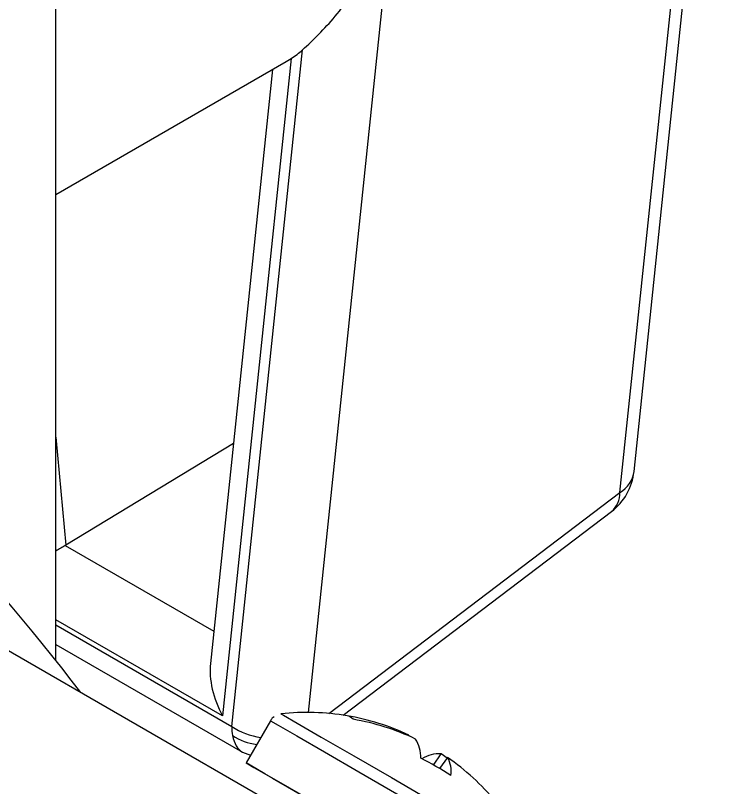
# Model space of a CAD drawing. Extents: x 7 to 113, y 1 to 87.
# Drawn here: x 20.651 to 21.405, y 71.254 to 72.085 of the extents above; entities that cross this region are included whole.
import ezdxf

# ---------------------------------------------------------------- set-up
doc = ezdxf.new("R2010")
doc.units = 0
doc.header["$MEASUREMENT"] = 0
doc.layers.add('OBJECT', color=7, linetype='CONTINUOUS')

msp = doc.modelspace()

# ---------------------------------------------------------------- linework, layer by layer
at = {"layer": 'OBJECT'}
for p, q in [((20.69499, 71.39042), (20.69499, 77.13047)), ((21.31708, 71.59404), (21.40479, 72.43233)), ((21.30181, 71.57128), (21.38952, 72.40957)), ((21.05557, 72.18759), (20.96633, 71.33459)), ((20.88426, 71.31958), (20.96043, 72.04759)), ((20.69499, 71.89204), (20.94277, 72.03508)), ((20.94812, 72.0384), (20.87411, 71.33105)), ((20.94268, 72.03524), (20.94812, 72.0384)), ((20.92813, 72.02663), (20.86125, 71.38741)), ((20.69499, 71.6308), (20.70582, 71.51478)), ((20.88601, 71.62412), (20.70582, 71.51478)), ((20.98863, 71.33356), (21.30181, 71.57128)), ((21.00412, 71.33171), (21.29271, 71.55076)), ((20.7051, 71.51435), (20.86488, 71.42211)), ((20.87411, 71.33105), (20.69499, 71.43445)), ((20.69499, 71.42884), (20.88426, 71.31958)), ((21.01737, 71.18535), (20.60725, 71.42211)), ((20.69499, 71.4077), (20.89579, 71.29178)), ((20.92572, 71.32567), (20.89956, 71.28035)), ((21.07491, 71.31007), (21.0746, 71.30937)), ((20.89593, 71.29199), (20.90434, 71.28863)), ((21.10133, 71.27802), (21.10947, 71.29011)), ((21.11648, 71.28607), (21.10789, 71.27422)), ((21.11603, 71.28545), (21.10947, 71.29011))]:
    msp.add_line(p, q, dxfattribs=at)
at = {"layer": 'OBJECT', "flags": 128}
for points in [[(20.92572, 71.32567), (20.9259, 71.32556), (20.93417, 71.3208), (20.95407, 71.30931), (20.98384, 71.29212), (21.02084, 71.27076), (21.06177, 71.24713), (21.10301, 71.22332), (21.14088, 71.20145), (21.17203, 71.18347), (21.19367, 71.17097), (21.2039, 71.16506), (21.20458, 71.16467)], [(20.9371, 71.33308), (20.93978, 71.33154), (20.95445, 71.32307), (20.98055, 71.308), (21.01553, 71.28781), (21.05595, 71.26447), (21.09787, 71.24027), (21.13718, 71.21757), (21.17003, 71.19861), (21.19321, 71.18522), (21.20444, 71.17873), (21.20532, 71.17823)], [(21.02843, 71.20593), (21.02156, 71.2099), (20.98156, 71.233), (20.94666, 71.25315), (20.91997, 71.26856), (20.90385, 71.27787), (20.89974, 71.28025), (20.908, 71.27548), (20.9279, 71.26399), (20.95768, 71.24681), (20.99467, 71.22545), (21.03561, 71.20181), (21.07685, 71.17801), (21.11472, 71.15614), (21.14586, 71.13815), (21.16751, 71.12565), (21.17774, 71.11974), (21.17564, 71.12095), (21.17564, 71.12095)]]:
    msp.add_lwpolyline(points, dxfattribs=at)
at = {"layer": 'OBJECT'}
for centre, radius, start, end in [((20.87852, 72.14445), 0.12685, 303.2754, 310.21832), ((18.81746, 69.9024), 2.39569, 37.35244, 50.23583), ((21.25492, 71.60055), 0.0625, 307.20016, 354.02716), ((21.28574, 71.59856), 0.03167, 300.49038, 351.79304), ((21.27643, 71.57026), 0.0254, 309.86385, 2.2971), ((20.96529, 71.0722), 0.2624, 80.51417, 96.16676), ((20.967, 71.08365), 0.25082, 64.51688, 80.49645), ((21.00559, 71.31857), 0.01277, 42.79229, 77.24676), ((20.9717, 71.07451), 0.25641, 64.54021, 80.28569), ((20.92602, 71.38172), 0.07487, 236.09894, 261.77591), ((20.91835, 71.36005), 0.06032, 236.50018, 263.00829), ((21.05182, 71.2868), 0.03573, 357.70939, 32.56399), ((20.95082, 71.01132), 0.30625, 56.50862, 63.48984), ((21.10789, 71.25439), 0.03576, 87.46446, 122.29631), ((21.09243, 71.27198), 0.02787, 349.12559, 30.36395), ((20.97436, 71.07941), 0.25082, 39.50195, 55.48172)]:
    msp.add_arc(centre, radius, start, end, dxfattribs=at)
for centre, major_axis, ratio, start_param, end_param in [((20.67391, 71.49153), (0.0521, 0.03341), 0.049063, 0.897939, 1.12299), ((20.66946, 71.53918), (0.05484, 0.00424), 0.631769, 5.369896, 5.387349), ((20.913, 71.3535), (-0.03346, 0.06563), 0.609076, 0.753595, 1.602518), ((20.92808, 71.34531), (0.03149, 0.05399), 0.564605, 2.358615, 2.564739), ((20.92273, 71.3484), (0.02539, 0.0574), 0.506157, 2.507893, 3.086563)]:
    msp.add_ellipse(centre, major_axis=major_axis, ratio=ratio, start_param=start_param, end_param=end_param, dxfattribs=at)
for points, knots in [([(20.96043, 72.04759), (20.97209, 72.05863), (20.99589, 72.08115), (21.02155, 72.11919), (21.03727, 72.14141), (21.03934, 72.14434)], [0, 0, 0, 0, 0.454626, 0.927986, 1, 1, 1, 1]), ([(20.92969, 71.32986), (20.92898, 71.3294), (20.92736, 71.32835), (20.92648, 71.32661), (20.92599, 71.32564)], [0, 0, 0, 0, 0.438598, 1, 1, 1, 1])]:
    msp.add_open_spline(points, degree=3, knots=knots, dxfattribs=at)

doc.saveas('drawing.dxf')
